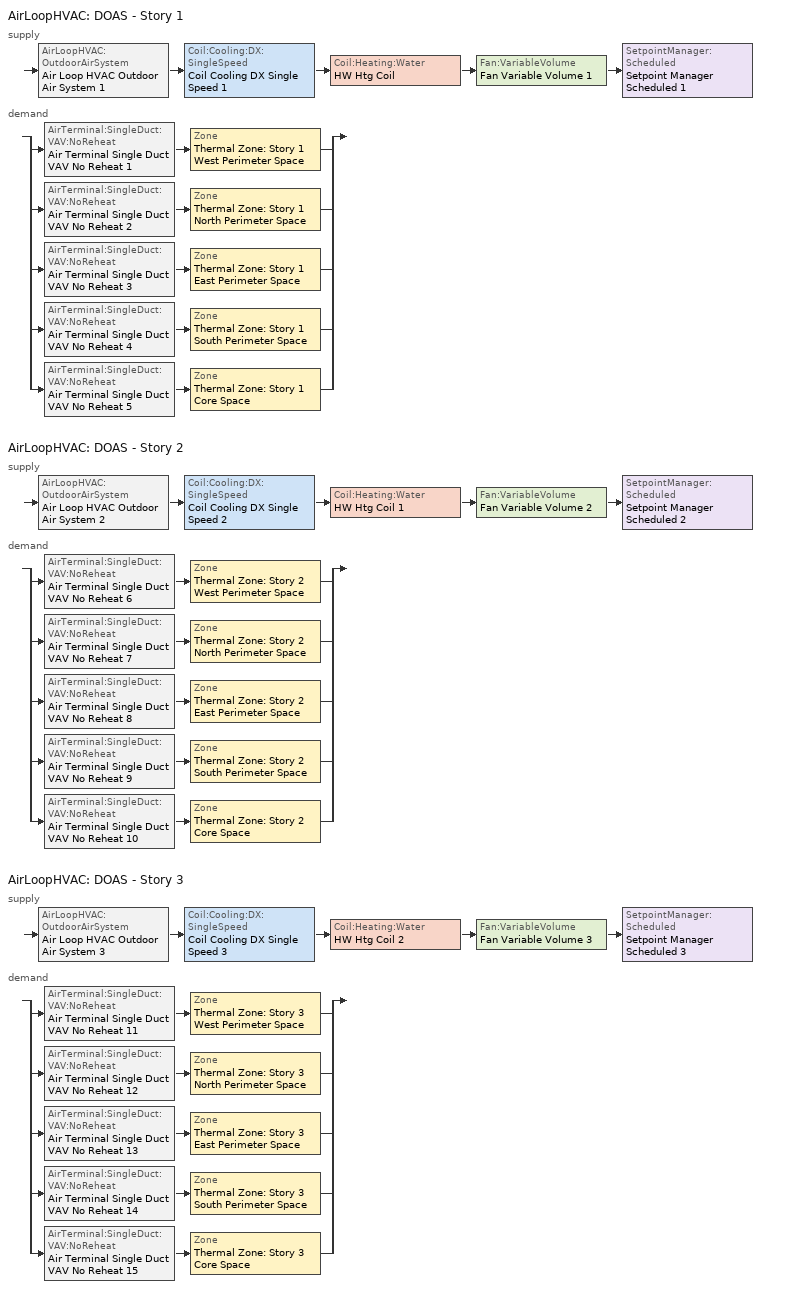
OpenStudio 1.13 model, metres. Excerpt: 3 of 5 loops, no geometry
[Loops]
AirLoopHVAC 'DOAS - Story 1'
 supply: AirLoopHVAC:OutdoorAirSystem 'Air Loop HVAC Outdoor Air System 1' > Coil:Cooling:DX:SingleSpeed 'Coil Cooling DX Single Speed 1' > Coil:Heating:Water 'HW Htg Coil' > Fan:VariableVolume 'Fan Variable Volume 1' > SetpointManager:Scheduled 'Setpoint Manager Scheduled 1'
 demand: split
  | AirTerminal:SingleDuct:VAV:NoReheat 'Air Terminal Single Duct VAV No Reheat 1' > Zone 'Thermal Zone: Story 1 West Perimeter Space'
  | AirTerminal:SingleDuct:VAV:NoReheat 'Air Terminal Single Duct VAV No Reheat 2' > Zone 'Thermal Zone: Story 1 North Perimeter Space'
  | AirTerminal:SingleDuct:VAV:NoReheat 'Air Terminal Single Duct VAV No Reheat 3' > Zone 'Thermal Zone: Story 1 East Perimeter Space'
  | AirTerminal:SingleDuct:VAV:NoReheat 'Air Terminal Single Duct VAV No Reheat 4' > Zone 'Thermal Zone: Story 1 South Perimeter Space'
  | AirTerminal:SingleDuct:VAV:NoReheat 'Air Terminal Single Duct VAV No Reheat 5' > Zone 'Thermal Zone: Story 1 Core Space'
AirLoopHVAC 'DOAS - Story 2'
 supply: AirLoopHVAC:OutdoorAirSystem 'Air Loop HVAC Outdoor Air System 2' > Coil:Cooling:DX:SingleSpeed 'Coil Cooling DX Single Speed 2' > Coil:Heating:Water 'HW Htg Coil 1' > Fan:VariableVolume 'Fan Variable Volume 2' > SetpointManager:Scheduled 'Setpoint Manager Scheduled 2'
 demand: split
  | AirTerminal:SingleDuct:VAV:NoReheat 'Air Terminal Single Duct VAV No Reheat 6' > Zone 'Thermal Zone: Story 2 West Perimeter Space'
  | AirTerminal:SingleDuct:VAV:NoReheat 'Air Terminal Single Duct VAV No Reheat 7' > Zone 'Thermal Zone: Story 2 North Perimeter Space'
  | AirTerminal:SingleDuct:VAV:NoReheat 'Air Terminal Single Duct VAV No Reheat 8' > Zone 'Thermal Zone: Story 2 East Perimeter Space'
  | AirTerminal:SingleDuct:VAV:NoReheat 'Air Terminal Single Duct VAV No Reheat 9' > Zone 'Thermal Zone: Story 2 South Perimeter Space'
  | AirTerminal:SingleDuct:VAV:NoReheat 'Air Terminal Single Duct VAV No Reheat 10' > Zone 'Thermal Zone: Story 2 Core Space'
AirLoopHVAC 'DOAS - Story 3'
 supply: AirLoopHVAC:OutdoorAirSystem 'Air Loop HVAC Outdoor Air System 3' > Coil:Cooling:DX:SingleSpeed 'Coil Cooling DX Single Speed 3' > Coil:Heating:Water 'HW Htg Coil 2' > Fan:VariableVolume 'Fan Variable Volume 3' > SetpointManager:Scheduled 'Setpoint Manager Scheduled 3'
 demand: split
  | AirTerminal:SingleDuct:VAV:NoReheat 'Air Terminal Single Duct VAV No Reheat 11' > Zone 'Thermal Zone: Story 3 West Perimeter Space'
  | AirTerminal:SingleDuct:VAV:NoReheat 'Air Terminal Single Duct VAV No Reheat 12' > Zone 'Thermal Zone: Story 3 North Perimeter Space'
  | AirTerminal:SingleDuct:VAV:NoReheat 'Air Terminal Single Duct VAV No Reheat 13' > Zone 'Thermal Zone: Story 3 East Perimeter Space'
  | AirTerminal:SingleDuct:VAV:NoReheat 'Air Terminal Single Duct VAV No Reheat 14' > Zone 'Thermal Zone: Story 3 South Perimeter Space'
  | AirTerminal:SingleDuct:VAV:NoReheat 'Air Terminal Single Duct VAV No Reheat 15' > Zone 'Thermal Zone: Story 3 Core Space'
[Sizing:Zone] Zone Cooling Design Supply Air Temperature Input Method=SupplyAirTemperature; Zone Cooling Design Supply Air Temperature {C}=14; Zone Cooling Design Supply Air Temperature Difference {deltaC}=11.11; Zone Heating Design Supply Air Temperature Input Method=SupplyAirTemperature; Zone Heating Design Supply Air Temperature {C}=40; Zone Heating Design Supply Air Temperature Difference {deltaC}=11.11; Zone Cooling Design Supply Air Humidity Ratio {kg-H2O/kg-air}=0.0085; Zone Heating Design Supply Air Humidity Ratio {kg-H2O/kg-air}=0.008; Cooling Design Air Flow Method=DesignDay; Heating Design Air Flow Method=DesignDay; Account for Dedicated Outdoor Air System=No; Dedicated Outdoor Air System Control Strategy=NeutralSupplyAir; Dedicated Outdoor Air Low Setpoint Temperature for Design {C}=autosize; Dedicated Outdoor Air High Setpoint Temperature for Design {C}=autosize
Thermal Zone: Story 2 Core Space; Thermal Zone: Story 3 South Perimeter Space; Thermal Zone: Story 2 West Perimeter Space; Thermal Zone: Story 1 North Perimeter Space; Thermal Zone: Story 3 West Perimeter Space; Thermal Zone: Story 1 East Perimeter Space; Thermal Zone: Story 3 Core Space; Thermal Zone: Story 2 North Perimeter Space; Thermal Zone: Story 3 North Perimeter Space; Thermal Zone: Story 2 South Perimeter Space; Thermal Zone: Story 2 East Perimeter Space; Thermal Zone: Story 1 Core Space; Thermal Zone: Story 1 West Perimeter Space; Thermal Zone: Story 1 South Perimeter Space; Thermal Zone: Story 3 East Perimeter Space
[Zone equipment]
Thermal Zone: Story 2 Core Space: Air Terminal Single Duct VAV No Reheat 10, Zone HVAC Terminal Unit Variable Refrigerant Flow 10
Thermal Zone: Story 3 South Perimeter Space: Air Terminal Single Duct VAV No Reheat 14, Zone HVAC Terminal Unit Variable Refrigerant Flow 14
Thermal Zone: Story 2 West Perimeter Space: Air Terminal Single Duct VAV No Reheat 6, Zone HVAC Terminal Unit Variable Refrigerant Flow 6
Thermal Zone: Story 1 North Perimeter Space: Air Terminal Single Duct VAV No Reheat 2, Zone HVAC Terminal Unit Variable Refrigerant Flow 2
Thermal Zone: Story 3 West Perimeter Space: Air Terminal Single Duct VAV No Reheat 11, Zone HVAC Terminal Unit Variable Refrigerant Flow 11
Thermal Zone: Story 1 East Perimeter Space: Air Terminal Single Duct VAV No Reheat 3, Zone HVAC Terminal Unit Variable Refrigerant Flow 3
Thermal Zone: Story 3 Core Space: Air Terminal Single Duct VAV No Reheat 15, Zone HVAC Terminal Unit Variable Refrigerant Flow 15
Thermal Zone: Story 2 North Perimeter Space: Air Terminal Single Duct VAV No Reheat 7, Zone HVAC Terminal Unit Variable Refrigerant Flow 7
Thermal Zone: Story 3 North Perimeter Space: Air Terminal Single Duct VAV No Reheat 12, Zone HVAC Terminal Unit Variable Refrigerant Flow 12
Thermal Zone: Story 2 South Perimeter Space: Air Terminal Single Duct VAV No Reheat 9, Zone HVAC Terminal Unit Variable Refrigerant Flow 9
Thermal Zone: Story 2 East Perimeter Space: Air Terminal Single Duct VAV No Reheat 8, Zone HVAC Terminal Unit Variable Refrigerant Flow 8
Thermal Zone: Story 1 Core Space: Air Terminal Single Duct VAV No Reheat 5, Zone HVAC Terminal Unit Variable Refrigerant Flow 5
Thermal Zone: Story 1 West Perimeter Space: Air Terminal Single Duct VAV No Reheat 1, Zone HVAC Terminal Unit Variable Refrigerant Flow 1
Thermal Zone: Story 1 South Perimeter Space: Air Terminal Single Duct VAV No Reheat 4, Zone HVAC Terminal Unit Variable Refrigerant Flow 4
Thermal Zone: Story 3 East Perimeter Space: Air Terminal Single Duct VAV No Reheat 13, Zone HVAC Terminal Unit Variable Refrigerant Flow 13
[AirLoopHVAC] Availability Schedule=New Office Ventilation Schedule; Design Supply Air Flow Rate {m3/s}=AutoSize
DOAS - Story 1; DOAS - Story 2; DOAS - Story 3
[Sizing:System] Type of Load to Size On=VentilationRequirement; Design Outdoor Air Flow Rate {m3/s}=Autosize; Minimum System Air Flow Ratio=0.3; Preheat Design Temperature {C}=7; Preheat Design Humidity Ratio {kg-H2O/kg-Air}=0.008; Precool Design Temperature {C}=12.8; Precool Design Humidity Ratio {kg-H2O/kg-Air}=0.008; Central Cooling Design Supply Air Temperature {C}=12.8; Central Heating Design Supply Air Temperature {C}=40; Sizing Option=NonCoincident; 100% Outdoor Air in Cooling=Yes; 100% Outdoor Air in Heating=Yes; Central Cooling Design Supply Air Humidity Ratio {kg-H2O/kg-Air}=0.0085; Central Heating Design Supply Air Humidity Ratio {kg-H2O/kg-Air}=0.008; Cooling Design Air Flow Method=DesignDay; Cooling Design Air Flow Rate {m3/s}=0; Heating Design Air Flow Method=DesignDay; Heating Design Air Flow Rate {m3/s}=0; System Outdoor Air Method=VentilationRateProcedure; Zone Maximum Outdoor Air Fraction=1; Cooling Supply Air Flow Rate Per Floor Area {m3/s-m2}=0.00996765; Cooling Fraction of Autosized Cooling Supply Air Flow Rate=1; Cooling Supply Air Flow Rate Per Unit Cooling Capacity {m3/s-W}=3.94755e-05; Heating Supply Air Flow Rate Per Floor Area {m3/s-m2}=0.00996765; Heating Fraction of Autosized Heating Supply Air Flow Rate=1; Heating Fraction of Autosized Cooling Supply Air Flow Rate=1; Heating Supply Air Flow Rate Per Unit Heating Capacity {m3/s-W}=3.15882e-05; Cooling Design Capacity Method=CoolingDesignCapacity; Cooling Design Capacity {W}=autosize; Cooling Design Capacity Per Floor Area {W/m2}=234.7; Fraction of Autosized Cooling Design Capacity=1; Heating Design Capacity Method=HeatingDesignCapacity; Heating Design Capacity {W}=autosize; Heating Design Capacity Per Floor Area {W/m2}=157; Fraction of Autosized Heating Design Capacity=1; Central Cooling Capacity Control Method=OnOff
DOAS - Story 1; DOAS - Story 2; DOAS - Story 3
[Fan:VariableVolume] Availability Schedule=Always On Discrete; Fan Efficiency=0.69; Pressure Rise {Pa}=1125; Maximum Flow Rate {m3/s}=Autosize; Fan Power Minimum Flow Rate Input Method=FixedFlowRate; Fan Power Minimum Flow Fraction=0.6; Fan Power Minimum Air Flow Rate {m3/s}=0; Motor Efficiency=0.9; Motor In Airstream Fraction=1; Fan Power Coefficient 1=0.0407599; Fan Power Coefficient 2=0.088045; Fan Power Coefficient 3=-0.0729261; Fan Power Coefficient 4=0.94374; Fan Power Coefficient 5=0
Fan Variable Volume 1; Fan Variable Volume 2; Fan Variable Volume 3
[Coil:Cooling:DX:SingleSpeed] Availability Schedule=Always On Discrete; Rated Total Cooling Capacity {W}=autosize; Rated Sensible Heat Ratio=autosize; Rated COP {W/W}=2.93083; Rated Air Flow Rate {m3/s}=autosize; Rated Evaporator Fan Power Per Volume Flow Rate {W/(m3/s)}=773.3; Condenser Type=AirCooled; Evaporative Condenser Effectiveness=0; Evaporative Condenser Air Flow Rate {m3/s}=Autosize; Evaporative Condenser Pump Rated Power Consumption {W}=Autosize; Crankcase Heater Capacity {W}=0; Maximum Outdoor Dry-Bulb Temperature for Crankcase Heater Operation {C}=0; Basin Heater Capacity {W/K}=0; Basin Heater Setpoint Temperature {C}=10
Name | Total Cooling Capacity Function of Temperature Curve | Total Cooling Capacity Function of Flow Fraction Curve | Energy Input Ratio Function of Temperature Curve | Energy Input Ratio Function of Flow Fraction Curve | Part Load Fraction Correlation Curve
Coil Cooling DX Single Speed 1 | Curve Biquadratic 1 | Curve Quadratic 1 | Curve Biquadratic 2 | Curve Quadratic 2 | Curve Quadratic 3
Coil Cooling DX Single Speed 2 | Curve Biquadratic 3 | Curve Quadratic 4 | Curve Biquadratic 4 | Curve Quadratic 5 | Curve Quadratic 6
Coil Cooling DX Single Speed 3 | Curve Biquadratic 5 | Curve Quadratic 7 | Curve Biquadratic 6 | Curve Quadratic 8 | Curve Quadratic 9
[Controller:OutdoorAir] Minimum Outdoor Air Flow Rate {m3/s}=autosize; Maximum Outdoor Air Flow Rate {m3/s}=autosize; Economizer Control Type=NoEconomizer; Economizer Control Action Type=ModulateFlow; Economizer Maximum Limit Dry-Bulb Temperature {C}=28; Economizer Maximum Limit Enthalpy {J/kg}=64000; Economizer Minimum Limit Dry-Bulb Temperature {C}=-100; Lockout Type=NoLockout; Minimum Limit Type=FixedMinimum; Minimum Fraction of Outdoor Air Schedule=Always On Discrete; Maximum Fraction of Outdoor Air Schedule=Always On Discrete; High Humidity Control=No; Heat Recovery Bypass Control Type=BypassWhenOAFlowGreaterThanMinimum
Name | Controller Mechanical Ventilation
Controller Outdoor Air 1 | Controller Mechanical Ventilation 1
Controller Outdoor Air 2 | Controller Mechanical Ventilation 2
Controller Outdoor Air 3 | Controller Mechanical Ventilation 3
[Controller:MechanicalVentilation] Availability Schedule=Always On Discrete; Demand Controlled Ventilation=Yes; System Outdoor Air Method=ZoneSum
Controller Mechanical Ventilation 1; Controller Mechanical Ventilation 2; Controller Mechanical Ventilation 3
[AirLoopHVAC:OutdoorAirSystem]
Name | Controller
Air Loop HVAC Outdoor Air System 1 | Controller Outdoor Air 1
Air Loop HVAC Outdoor Air System 2 | Controller Outdoor Air 2
Air Loop HVAC Outdoor Air System 3 | Controller Outdoor Air 3
[SetpointManager:Scheduled] Control Variable=Temperature; Schedule=DOAS Temperature Setpoint Schedule
Setpoint Manager Scheduled 1; Setpoint Manager Scheduled 2; Setpoint Manager Scheduled 3
[AirTerminal:SingleDuct:VAV:NoReheat] Availability Schedule=Always On Discrete; Maximum Air Flow Rate {m3/s}=autosize; Zone Minimum Air Flow Input Method=Constant; Constant Minimum Air Flow Fraction=0.3; Control For Outdoor Air=No
Air Terminal Single Duct VAV No Reheat 1; Air Terminal Single Duct VAV No Reheat 2; Air Terminal Single Duct VAV No Reheat 3; Air Terminal Single Duct VAV No Reheat 4; Air Terminal Single Duct VAV No Reheat 5; Air Terminal Single Duct VAV No Reheat 6; Air Terminal Single Duct VAV No Reheat 7; Air Terminal Single Duct VAV No Reheat 8; Air Terminal Single Duct VAV No Reheat 9; Air Terminal Single Duct VAV No Reheat 10; Air Terminal Single Duct VAV No Reheat 11; Air Terminal Single Duct VAV No Reheat 12; Air Terminal Single Duct VAV No Reheat 13; Air Terminal Single Duct VAV No Reheat 14; Air Terminal Single Duct VAV No Reheat 15
[AirConditioner:VariableRefrigerantFlow] Availability Schedule=Always On Discrete; Rated Total Cooling Capacity {W}=autosize; Rated Cooling COP {W/W}=4; Minimum Outdoor Temperature in Cooling Mode {C}=-5; Maximum Outdoor Temperature in Cooling Mode {C}=43; Rated Total Heating Capacity {W}=autosize; Rated Total Heating Capacity Sizing Ratio {W/W}=1; Rated Heating COP {W/W}=4; Minimum Outdoor Temperature in Heating Mode {C}=-20; Maximum Outdoor Temperature in Heating Mode {C}=30; Heating Performance Curve Outdoor Temperature Type=WetBulbTemperature; Minimum Heat Pump Part-Load Ratio=0.25; Master Thermostat Priority Control Type=LoadPriority; Heat Pump Waste Heat Recovery=Yes; Equivalent Piping Length used for Piping Correction Factor in Cooling Mode {m}=30.48; Vertical Height used for Piping Correction Factor {m}=10.668; Piping Correction Factor for Height in Cooling Mode Coefficient=-0.000386; Equivalent Piping Length used for Piping Correction Factor in Heating Mode {m}=30.48; Piping Correction Factor for Height in Heating Mode Coefficient=0; Crankcase Heater Power per Compressor {W}=15; Number of Compressors=3; Ratio of Compressor Size to Total Compressor Capacity=0.33; Maximum Outdoor Dry-bulb Temperature for Crankcase Heater {C}=7; Defrost Strategy=Resistive; Defrost Control=Timed; Defrost Time Period Fraction=0.058333; Resistive Defrost Heater Capacity {W}=1e-007; Maximum Outdoor Dry-bulb Temperature for Defrost Operation {C}=7; Water Condenser Volume Flow Rate {m3/s}=autosize; Evaporative Condenser Effectiveness=0.9; Evaporative Condenser Air Flow Rate {m3/s}=autosize; Evaporative Condenser Pump Rated Power Consumption {W}=autosize; Basin Heater Capacity {W/K}=0; Basin Heater Setpoint Temperature {C}=2; Fuel Type=Electricity; Minimum Outdoor Temperature in Heat Recovery Mode {C}=0; Maximum Outdoor Temperature in Heat Recovery Mode {C}=20; Initial Heat Recovery Cooling Capacity Fraction=0.5; Heat Recovery Cooling Capacity Time Constant {hr}=0.083; Initial Heat Recovery Cooling Energy Fraction=1; Heat Recovery Cooling Energy Time Constant {hr}=0; Initial Heat Recovery Heating Capacity Fraction=0.5; Heat Recovery Heating Capacity Time Constant {hr}=0.083; Initial Heat Recovery Heating Energy Fraction=0.5; Heat Recovery Heating Energy Time Constant {hr}=0
Name | Cooling Capacity Ratio Modifier Function of Low Temperature Curve | Cooling Capacity Ratio Boundary Curve | Cooling Capacity Ratio Modifier Function of High Temperature Curve | Cooling Energy Input Ratio Modifier Function of Low Temperature Curve | Cooling Energy Input Ratio Boundary Curve | Cooling Energy Input Ratio Modifier Function of High Temperature Curve | Cooling Energy Input Ratio Modifier Function of Low Part-Load Ratio Curve | Cooling Energy Input Ratio Modifier Function of High Part-Load Ratio Curve | Cooling Combination Ratio Correction Factor Curve | Cooling Part-Load Fraction Correlation Curve | Heating Capacity Ratio Modifier Function of Low Temperature Curve | Heating Capacity Ratio Boundary Curve | Heating Capacity Ratio Modifier Function of High Temperature Curve | Heating Energy Input Ratio Modifier Function of Low Temperature Curve | Heating Energy Input Ratio Boundary Curve | Heating Energy Input Ratio Modifier Function of High Temperature Curve | Heating Energy Input Ratio Modifier Function of Low Part-Load Ratio Curve | Heating Energy Input Ratio Modifier Function of High Part-Load Ratio Curve | Heating Combination Ratio Correction Factor Curve | Heating Part-Load Fraction Correlation Curve | Zone Name for Master Thermostat Location | Piping Correction Factor for Length in Cooling Mode Curve
VRF Heat Pump - Story 1 | Air Conditioner Variable Refrigerant Flow 1 VRFCoolCapFT | Air Conditioner Variable Refrigerant Flow 1 VRFCoolCapFTBoundary 4 | Air Conditioner Variable Refrigerant Flow 1 VRFCoolCapFTHi 4 | Air Conditioner Variable Refrigerant Flow 1 VRFCoolEIRFT | Air Conditioner Variable Refrigerant Flow 1 VRFCoolEIRFTBoundary 4 | Air Conditioner Variable Refrigerant Flow 1 VRFCoolEIRFTHi 4 | Air Conditioner Variable Refrigerant Flow 1 CoolingEIRLowPLR | Air Conditioner Variable Refrigerant Flow 1 CoolingEIRHiPLR 4 | Air Conditioner Variable Refrigerant Flow 1 CoolingCombRatio | Air Conditioner Variable Refrigerant Flow 1 VRFCPLFFPLR 8 | Air Conditioner Variable Refrigerant Flow 1 VRFHeatCapFT | Air Conditioner Variable Refrigerant Flow 1 VRFHeatCapFTBoundary 4 | Air Conditioner Variable Refrigerant Flow 1 VRFHeatCapFTHi 4 | Air Conditioner Variable Refrigerant Flow 1 VRFHeatEIRFT | Air Conditioner Variable Refrigerant Flow 1 VRFHeatEIRFTBoundary 4 | Air Conditioner Variable Refrigerant Flow 1 VRFHeatEIRFTHi 4 | Air Conditioner Variable Refrigerant Flow 1 HeatingEIRLowPLR | Air Conditioner Variable Refrigerant Flow 1 HeatingEIRHiPLR 4 | Air Conditioner Variable Refrigerant Flow 1 HeatingCombRatio | Air Conditioner Variable Refrigerant Flow 1 VRFCPLFFPLR 8 | Thermal Zone: Story 1 North Perimeter Space | Air Conditioner Variable Refrigerant Flow 1 CoolingLengthCorrectionFactor 4
VRF Heat Pump - Story 2 | Air Conditioner Variable Refrigerant Flow 1 VRFCoolCapFT 1 | Air Conditioner Variable Refrigerant Flow 1 VRFCoolCapFTBoundary 5 | Air Conditioner Variable Refrigerant Flow 1 VRFCoolCapFTHi 5 | Air Conditioner Variable Refrigerant Flow 1 VRFCoolEIRFT 1 | Air Conditioner Variable Refrigerant Flow 1 VRFCoolEIRFTBoundary 5 | Air Conditioner Variable Refrigerant Flow 1 VRFCoolEIRFTHi 5 | Air Conditioner Variable Refrigerant Flow 1 CoolingEIRLowPLR 1 | Air Conditioner Variable Refrigerant Flow 1 CoolingEIRHiPLR 5 | Air Conditioner Variable Refrigerant Flow 1 CoolingCombRatio 1 | Air Conditioner Variable Refrigerant Flow 1 VRFCPLFFPLR 9 | Air Conditioner Variable Refrigerant Flow 1 VRFHeatCapFT 1 | Air Conditioner Variable Refrigerant Flow 1 VRFHeatCapFTBoundary 5 | Air Conditioner Variable Refrigerant Flow 1 VRFHeatCapFTHi 5 | Air Conditioner Variable Refrigerant Flow 1 VRFHeatEIRFT 1 | Air Conditioner Variable Refrigerant Flow 1 VRFHeatEIRFTBoundary 5 | Air Conditioner Variable Refrigerant Flow 1 VRFHeatEIRFTHi 5 | Air Conditioner Variable Refrigerant Flow 1 HeatingEIRLowPLR 1 | Air Conditioner Variable Refrigerant Flow 1 HeatingEIRHiPLR 5 | Air Conditioner Variable Refrigerant Flow 1 HeatingCombRatio 1 | Air Conditioner Variable Refrigerant Flow 1 VRFCPLFFPLR 9 | Thermal Zone: Story 2 North Perimeter Space | Air Conditioner Variable Refrigerant Flow 1 CoolingLengthCorrectionFactor 5
VRF Heat Pump - Story 3 | Air Conditioner Variable Refrigerant Flow 1 VRFCoolCapFT 2 | Air Conditioner Variable Refrigerant Flow 1 VRFCoolCapFTBoundary 6 | Air Conditioner Variable Refrigerant Flow 1 VRFCoolCapFTHi 6 | Air Conditioner Variable Refrigerant Flow 1 VRFCoolEIRFT 2 | Air Conditioner Variable Refrigerant Flow 1 VRFCoolEIRFTBoundary 6 | Air Conditioner Variable Refrigerant Flow 1 VRFCoolEIRFTHi 6 | Air Conditioner Variable Refrigerant Flow 1 CoolingEIRLowPLR 2 | Air Conditioner Variable Refrigerant Flow 1 CoolingEIRHiPLR 6 | Air Conditioner Variable Refrigerant Flow 1 CoolingCombRatio 2 | Air Conditioner Variable Refrigerant Flow 1 VRFCPLFFPLR 10 | Air Conditioner Variable Refrigerant Flow 1 VRFHeatCapFT 2 | Air Conditioner Variable Refrigerant Flow 1 VRFHeatCapFTBoundary 6 | Air Conditioner Variable Refrigerant Flow 1 VRFHeatCapFTHi 6 | Air Conditioner Variable Refrigerant Flow 1 VRFHeatEIRFT 2 | Air Conditioner Variable Refrigerant Flow 1 VRFHeatEIRFTBoundary 6 | Air Conditioner Variable Refrigerant Flow 1 VRFHeatEIRFTHi 6 | Air Conditioner Variable Refrigerant Flow 1 HeatingEIRLowPLR 2 | Air Conditioner Variable Refrigerant Flow 1 HeatingEIRHiPLR 6 | Air Conditioner Variable Refrigerant Flow 1 HeatingCombRatio 2 | Air Conditioner Variable Refrigerant Flow 1 VRFCPLFFPLR 10 | Thermal Zone: Story 3 North Perimeter Space | Air Conditioner Variable Refrigerant Flow 1 CoolingLengthCorrectionFactor 6
[ZoneHVAC:TerminalUnit:VariableRefrigerantFlow] Terminal Unit Availability schedule=Always On Discrete; Supply Air Flow Rate During Cooling Operation {m3/s}=autosize; Supply Air Flow Rate When No Cooling is Needed {m3/s}=autosize; Supply Air Flow Rate During Heating Operation {m3/s}=autosize; Supply Air Flow Rate When No Heating is Needed {m3/s}=autosize; Outdoor Air Flow Rate During Cooling Operation {m3/s}=0; Outdoor Air Flow Rate During Heating Operation {m3/s}=0; Outdoor Air Flow Rate When No Cooling or Heating is Needed {m3/s}=0; Supply Air Fan Operating Mode Schedule=Always On Discrete; Zone Terminal Unit On Parasitic Electric Energy Use {W}=30; Zone Terminal Unit Off Parasitic Electric Energy Use {W}=20; Rated Total Heating Capacity Sizing Ratio {W/W}=1
Name | Supply Air Fan | Cooling Coil | Heating Coil
Zone HVAC Terminal Unit Variable Refrigerant Flow 1 | Zone HVAC Terminal Unit Variable Refrigerant Flow 1 Fan | Zone HVAC Terminal Unit Variable Refrigerant Flow 1 Cooling Coil | Zone HVAC Terminal Unit Variable Refrigerant Flow 1 Heating Coil
Zone HVAC Terminal Unit Variable Refrigerant Flow 2 | Zone HVAC Terminal Unit Variable Refrigerant Flow 2 Fan | Zone HVAC Terminal Unit Variable Refrigerant Flow 2 Cooling Coil | Zone HVAC Terminal Unit Variable Refrigerant Flow 2 Heating Coil
Zone HVAC Terminal Unit Variable Refrigerant Flow 3 | Zone HVAC Terminal Unit Variable Refrigerant Flow 3 Fan | Zone HVAC Terminal Unit Variable Refrigerant Flow 3 Cooling Coil | Zone HVAC Terminal Unit Variable Refrigerant Flow 3 Heating Coil
Zone HVAC Terminal Unit Variable Refrigerant Flow 4 | Zone HVAC Terminal Unit Variable Refrigerant Flow 4 Fan | Zone HVAC Terminal Unit Variable Refrigerant Flow 4 Cooling Coil | Zone HVAC Terminal Unit Variable Refrigerant Flow 4 Heating Coil
Zone HVAC Terminal Unit Variable Refrigerant Flow 5 | Zone HVAC Terminal Unit Variable Refrigerant Flow 5 Fan | Zone HVAC Terminal Unit Variable Refrigerant Flow 5 Cooling Coil | Zone HVAC Terminal Unit Variable Refrigerant Flow 5 Heating Coil
Zone HVAC Terminal Unit Variable Refrigerant Flow 6 | Zone HVAC Terminal Unit Variable Refrigerant Flow 6 Fan | Zone HVAC Terminal Unit Variable Refrigerant Flow 6 Cooling Coil | Zone HVAC Terminal Unit Variable Refrigerant Flow 6 Heating Coil
Zone HVAC Terminal Unit Variable Refrigerant Flow 7 | Zone HVAC Terminal Unit Variable Refrigerant Flow 7 Fan | Zone HVAC Terminal Unit Variable Refrigerant Flow 7 Cooling Coil | Zone HVAC Terminal Unit Variable Refrigerant Flow 7 Heating Coil
Zone HVAC Terminal Unit Variable Refrigerant Flow 8 | Zone HVAC Terminal Unit Variable Refrigerant Flow 8 Fan | Zone HVAC Terminal Unit Variable Refrigerant Flow 8 Cooling Coil | Zone HVAC Terminal Unit Variable Refrigerant Flow 8 Heating Coil
Zone HVAC Terminal Unit Variable Refrigerant Flow 9 | Zone HVAC Terminal Unit Variable Refrigerant Flow 9 Fan | Zone HVAC Terminal Unit Variable Refrigerant Flow 9 Cooling Coil | Zone HVAC Terminal Unit Variable Refrigerant Flow 9 Heating Coil
Zone HVAC Terminal Unit Variable Refrigerant Flow 10 | Zone HVAC Terminal Unit Variable Refrigerant Flow 10 Fan | Zone HVAC Terminal Unit Variable Refrigerant Flow 10 Cooling Coil | Zone HVAC Terminal Unit Variable Refrigerant Flow 10 Heating Coil
Zone HVAC Terminal Unit Variable Refrigerant Flow 11 | Zone HVAC Terminal Unit Variable Refrigerant Flow 11 Fan | Zone HVAC Terminal Unit Variable Refrigerant Flow 11 Cooling Coil | Zone HVAC Terminal Unit Variable Refrigerant Flow 11 Heating Coil
Zone HVAC Terminal Unit Variable Refrigerant Flow 12 | Zone HVAC Terminal Unit Variable Refrigerant Flow 12 Fan | Zone HVAC Terminal Unit Variable Refrigerant Flow 12 Cooling Coil | Zone HVAC Terminal Unit Variable Refrigerant Flow 12 Heating Coil
Zone HVAC Terminal Unit Variable Refrigerant Flow 13 | Zone HVAC Terminal Unit Variable Refrigerant Flow 13 Fan | Zone HVAC Terminal Unit Variable Refrigerant Flow 13 Cooling Coil | Zone HVAC Terminal Unit Variable Refrigerant Flow 13 Heating Coil
Zone HVAC Terminal Unit Variable Refrigerant Flow 14 | Zone HVAC Terminal Unit Variable Refrigerant Flow 14 Fan | Zone HVAC Terminal Unit Variable Refrigerant Flow 14 Cooling Coil | Zone HVAC Terminal Unit Variable Refrigerant Flow 14 Heating Coil
Zone HVAC Terminal Unit Variable Refrigerant Flow 15 | Zone HVAC Terminal Unit Variable Refrigerant Flow 15 Fan | Zone HVAC Terminal Unit Variable Refrigerant Flow 15 Cooling Coil | Zone HVAC Terminal Unit Variable Refrigerant Flow 15 Heating Coil
[Coil:Cooling:DX:VariableRefrigerantFlow] Availability Schedule=Always On Discrete; Rated Total Cooling Capacity {W}=autosize; Rated Sensible Heat Ratio=autosize; Rated Air Flow Rate {m3/s}=autosize
Name | Cooling Capacity Ratio Modifier Function of Temperature Curve | Cooling Capacity Modifier Curve Function of Flow Fraction
Zone HVAC Terminal Unit Variable Refrigerant Flow 1 Cooling Coil | VRFTUCoolCapFT 1 | VRFACCoolCapFFF 6
Zone HVAC Terminal Unit Variable Refrigerant Flow 2 Cooling Coil | VRFTUCoolCapFT 2 | VRFACCoolCapFFF 7
Zone HVAC Terminal Unit Variable Refrigerant Flow 3 Cooling Coil | VRFTUCoolCapFT 3 | VRFACCoolCapFFF 8
Zone HVAC Terminal Unit Variable Refrigerant Flow 4 Cooling Coil | VRFTUCoolCapFT 4 | VRFACCoolCapFFF 9
Zone HVAC Terminal Unit Variable Refrigerant Flow 5 Cooling Coil | VRFTUCoolCapFT 5 | VRFACCoolCapFFF 10
Zone HVAC Terminal Unit Variable Refrigerant Flow 6 Cooling Coil | VRFTUCoolCapFT 6 | VRFACCoolCapFFF 11
Zone HVAC Terminal Unit Variable Refrigerant Flow 7 Cooling Coil | VRFTUCoolCapFT 7 | VRFACCoolCapFFF 12
Zone HVAC Terminal Unit Variable Refrigerant Flow 8 Cooling Coil | VRFTUCoolCapFT 8 | VRFACCoolCapFFF 13
Zone HVAC Terminal Unit Variable Refrigerant Flow 9 Cooling Coil | VRFTUCoolCapFT 9 | VRFACCoolCapFFF 14
Zone HVAC Terminal Unit Variable Refrigerant Flow 10 Cooling Coil | VRFTUCoolCapFT 10 | VRFACCoolCapFFF 15
Zone HVAC Terminal Unit Variable Refrigerant Flow 11 Cooling Coil | VRFTUCoolCapFT 11 | VRFACCoolCapFFF 16
Zone HVAC Terminal Unit Variable Refrigerant Flow 12 Cooling Coil | VRFTUCoolCapFT 12 | VRFACCoolCapFFF 17
Zone HVAC Terminal Unit Variable Refrigerant Flow 13 Cooling Coil | VRFTUCoolCapFT 13 | VRFACCoolCapFFF 18
Zone HVAC Terminal Unit Variable Refrigerant Flow 14 Cooling Coil | VRFTUCoolCapFT 14 | VRFACCoolCapFFF 19
Zone HVAC Terminal Unit Variable Refrigerant Flow 15 Cooling Coil | VRFTUCoolCapFT 15 | VRFACCoolCapFFF 20
[Coil:Heating:DX:VariableRefrigerantFlow] Availability Schedule=Always On Discrete; Rated Total Heating Capacity {W}=autosize; Rated Air Flow Rate {m3/s}=autosize
Name | Heating Capacity Ratio Modifier Function of Temperature Curve | Heating Capacity Modifier Function of Flow Fraction Curve
Zone HVAC Terminal Unit Variable Refrigerant Flow 1 Heating Coil | Coil Heating DX Variable Refrigerant Flow 1 VRFTUHeatCAPFT 1 | Coil Heating DX Variable Refrigerant Flow 1 VRFACCoolCapFFF 6
Zone HVAC Terminal Unit Variable Refrigerant Flow 2 Heating Coil | Coil Heating DX Variable Refrigerant Flow 1 VRFTUHeatCAPFT 2 | Coil Heating DX Variable Refrigerant Flow 1 VRFACCoolCapFFF 7
Zone HVAC Terminal Unit Variable Refrigerant Flow 3 Heating Coil | Coil Heating DX Variable Refrigerant Flow 1 VRFTUHeatCAPFT 3 | Coil Heating DX Variable Refrigerant Flow 1 VRFACCoolCapFFF 8
Zone HVAC Terminal Unit Variable Refrigerant Flow 4 Heating Coil | Coil Heating DX Variable Refrigerant Flow 1 VRFTUHeatCAPFT 4 | Coil Heating DX Variable Refrigerant Flow 1 VRFACCoolCapFFF 9
Zone HVAC Terminal Unit Variable Refrigerant Flow 5 Heating Coil | Coil Heating DX Variable Refrigerant Flow 1 VRFTUHeatCAPFT 5 | Coil Heating DX Variable Refrigerant Flow 1 VRFACCoolCapFFF 10
Zone HVAC Terminal Unit Variable Refrigerant Flow 6 Heating Coil | Coil Heating DX Variable Refrigerant Flow 1 VRFTUHeatCAPFT 6 | Coil Heating DX Variable Refrigerant Flow 1 VRFACCoolCapFFF 11
Zone HVAC Terminal Unit Variable Refrigerant Flow 7 Heating Coil | Coil Heating DX Variable Refrigerant Flow 1 VRFTUHeatCAPFT 7 | Coil Heating DX Variable Refrigerant Flow 1 VRFACCoolCapFFF 12
Zone HVAC Terminal Unit Variable Refrigerant Flow 8 Heating Coil | Coil Heating DX Variable Refrigerant Flow 1 VRFTUHeatCAPFT 8 | Coil Heating DX Variable Refrigerant Flow 1 VRFACCoolCapFFF 13
Zone HVAC Terminal Unit Variable Refrigerant Flow 9 Heating Coil | Coil Heating DX Variable Refrigerant Flow 1 VRFTUHeatCAPFT 9 | Coil Heating DX Variable Refrigerant Flow 1 VRFACCoolCapFFF 14
Zone HVAC Terminal Unit Variable Refrigerant Flow 10 Heating Coil | Coil Heating DX Variable Refrigerant Flow 1 VRFTUHeatCAPFT 10 | Coil Heating DX Variable Refrigerant Flow 1 VRFACCoolCapFFF 15
Zone HVAC Terminal Unit Variable Refrigerant Flow 11 Heating Coil | Coil Heating DX Variable Refrigerant Flow 1 VRFTUHeatCAPFT 11 | Coil Heating DX Variable Refrigerant Flow 1 VRFACCoolCapFFF 16
Zone HVAC Terminal Unit Variable Refrigerant Flow 12 Heating Coil | Coil Heating DX Variable Refrigerant Flow 1 VRFTUHeatCAPFT 12 | Coil Heating DX Variable Refrigerant Flow 1 VRFACCoolCapFFF 17
Zone HVAC Terminal Unit Variable Refrigerant Flow 13 Heating Coil | Coil Heating DX Variable Refrigerant Flow 1 VRFTUHeatCAPFT 13 | Coil Heating DX Variable Refrigerant Flow 1 VRFACCoolCapFFF 18
Zone HVAC Terminal Unit Variable Refrigerant Flow 14 Heating Coil | Coil Heating DX Variable Refrigerant Flow 1 VRFTUHeatCAPFT 14 | Coil Heating DX Variable Refrigerant Flow 1 VRFACCoolCapFFF 19
Zone HVAC Terminal Unit Variable Refrigerant Flow 15 Heating Coil | Coil Heating DX Variable Refrigerant Flow 1 VRFTUHeatCAPFT 15 | Coil Heating DX Variable Refrigerant Flow 1 VRFACCoolCapFFF 20
[Fan:OnOff] Availability Schedule=Always On Discrete; Fan Efficiency=0.6; Pressure Rise {Pa}=300; Maximum Flow Rate {m3/s}=autosize; Motor Efficiency=0.8; Motor In Airstream Fraction=1
Name | Fan Power Ratio Function of Speed Ratio Curve | Fan Efficiency Ratio Function of Speed Ratio Curve
Zone HVAC Terminal Unit Variable Refrigerant Flow 1 Fan | Fan On Off Power Curve 24 | Fan On Off Efficiency Curve 11
Zone HVAC Terminal Unit Variable Refrigerant Flow 2 Fan | Fan On Off Power Curve 25 | Fan On Off Efficiency Curve 12
Zone HVAC Terminal Unit Variable Refrigerant Flow 3 Fan | Fan On Off Power Curve 26 | Fan On Off Efficiency Curve 13
Zone HVAC Terminal Unit Variable Refrigerant Flow 4 Fan | Fan On Off Power Curve 27 | Fan On Off Efficiency Curve 14
Zone HVAC Terminal Unit Variable Refrigerant Flow 5 Fan | Fan On Off Power Curve 28 | Fan On Off Efficiency Curve 15
Zone HVAC Terminal Unit Variable Refrigerant Flow 6 Fan | Fan On Off Power Curve 29 | Fan On Off Efficiency Curve 16
Zone HVAC Terminal Unit Variable Refrigerant Flow 7 Fan | Fan On Off Power Curve 30 | Fan On Off Efficiency Curve 17
Zone HVAC Terminal Unit Variable Refrigerant Flow 8 Fan | Fan On Off Power Curve 31 | Fan On Off Efficiency Curve 18
Zone HVAC Terminal Unit Variable Refrigerant Flow 9 Fan | Fan On Off Power Curve 32 | Fan On Off Efficiency Curve 19
Zone HVAC Terminal Unit Variable Refrigerant Flow 10 Fan | Fan On Off Power Curve 33 | Fan On Off Efficiency Curve 20
Zone HVAC Terminal Unit Variable Refrigerant Flow 11 Fan | Fan On Off Power Curve 34 | Fan On Off Efficiency Curve 21
Zone HVAC Terminal Unit Variable Refrigerant Flow 12 Fan | Fan On Off Power Curve 35 | Fan On Off Efficiency Curve 22
Zone HVAC Terminal Unit Variable Refrigerant Flow 13 Fan | Fan On Off Power Curve 36 | Fan On Off Efficiency Curve 23
Zone HVAC Terminal Unit Variable Refrigerant Flow 14 Fan | Fan On Off Power Curve 37 | Fan On Off Efficiency Curve 24
Zone HVAC Terminal Unit Variable Refrigerant Flow 15 Fan | Fan On Off Power Curve 38 | Fan On Off Efficiency Curve 25
[Coil:Heating:Water] Availability Schedule=Always On Discrete 1
HW Htg Coil; HW Htg Coil 1; HW Htg Coil 2
[Controller:WaterCoil] Action=Normal; Minimum Actuated Flow {m3/s}=0
Name | Water Coil
Controller Water Coil 1 | HW Htg Coil
Controller Water Coil 2 | HW Htg Coil 1
Controller Water Coil 3 | HW Htg Coil 2
[Schedule:Ruleset]
Name | Default Day Schedule | Summer Design Day Schedule | Winter Design Day Schedule
New Office Ventilation Schedule | New Office Ventilation Schedule Weekday | New Office Ventilation Schedule Summer Design Day | New Office Ventilation Schedule Winter Design Day
DOAS Temperature Setpoint Schedule | DOAS Temperature Setpoint Schedule All Days
[Schedule:Day]
New Office Ventilation Schedule Weekday: 7, 0, 0, 22, 0, 1, 24, 0, 0
New Office Ventilation Schedule Winter Design Day; New Office Ventilation Schedule Summer Design Day: 24, 0, 1
New Office Ventilation Schedule Saturday: 7, 0, 0, 18, 0, 1, 24, 0, 0
New Office Ventilation Schedule Sunday: 24, 0, 0
DOAS Temperature Setpoint Schedule All Days: 24, 0, 15.5556
[Schedule:Rule] Schedule Ruleset=New Office Ventilation Schedule; Date Specification Type=DateRange; Start Month=1; Start Day=1; End Month=12; End Day=31
Name | Rule Order | Day Schedule | Apply Saturday | Apply Sunday
New Office Ventilation Schedule Saturday Rule | 1 | New Office Ventilation Schedule Saturday | Yes
New Office Ventilation Schedule Sunday Rule | 0 | New Office Ventilation Schedule Sunday |  | Yes
[Schedule:Constant] Value=1
Always On Discrete 1; Always On Discrete
[Curve:Biquadratic]
Name | Coefficient1 Constant | Coefficient2 x | Coefficient3 x**2 | Coefficient4 y | Coefficient5 y**2 | Coefficient6 x*y | Minimum Value of x | Maximum Value of x | Minimum Value of y | Maximum Value of y | Minimum Curve Output | Maximum Curve Output
Curve Biquadratic 1; Curve Biquadratic 3; Curve Biquadratic 5 | 0.42415 | 0.04426 | -0.00042 | 0.00333 | -8e-005 | -0.00021 | 17 | 22 | 13 | 46
Curve Biquadratic 2; Curve Biquadratic 4; Curve Biquadratic 6 | 1.23649 | -0.02431 | 0.00057 | -0.01434 | 0.00063 | -0.00038 | 17 | 22 | 13 | 46
Air Conditioner Variable Refrigerant Flow 1 VRFCoolCapFT; Air Conditioner Variable Refrigerant Flow 1 VRFCoolCapFT 1; Air Conditioner Variable Refrigerant Flow 1 VRFCoolCapFT 2 | 0.576883 | 0.017448 | 0.000583269 | -1.76324e-06 | -7.474e-09 | -1.30413e-07 | 15 | 24 | -5 | 23
Air Conditioner Variable Refrigerant Flow 1 VRFCoolCapFTHi 4; Air Conditioner Variable Refrigerant Flow 1 VRFCoolCapFTHi 5; Air Conditioner Variable Refrigerant Flow 1 VRFCoolCapFTHi 6 | 0.686736 | 0.0207631 | 0.0005447 | -0.0016218 | -4.259e-07 | -0.0003392 | 15 | 24 | 16 | 43
Air Conditioner Variable Refrigerant Flow 1 VRFCoolEIRFT; Air Conditioner Variable Refrigerant Flow 1 VRFCoolEIRFT 1; Air Conditioner Variable Refrigerant Flow 1 VRFCoolEIRFT 2 | 0.989011 | -0.0234797 | 0.000199711 | 0.00596834 | -1.0289e-07 | -0.00015686 | 15 | 24 | -5 | 23
Air Conditioner Variable Refrigerant Flow 1 VRFCoolEIRFTHi 4; Air Conditioner Variable Refrigerant Flow 1 VRFCoolEIRFTHi 5; Air Conditioner Variable Refrigerant Flow 1 VRFCoolEIRFTHi 6 | -1.43951 | 0.161985 | -0.00349118 | 0.0269443 | 0.000134616 | -0.000671494 | 15 | 23.9 | 16.8 | 43.3
Air Conditioner Variable Refrigerant Flow 1 VRFHeatCapFT; Air Conditioner Variable Refrigerant Flow 1 VRFHeatCapFT 1; Air Conditioner Variable Refrigerant Flow 1 VRFHeatCapFT 2 | 1.01209 | -0.00124676 | -0.000127185 | 0.0267564 | -4.986e-07 | -0.000263524 | 21.1 | 27.2 | -20 | 3.33
Air Conditioner Variable Refrigerant Flow 1 VRFHeatCapFTHi 4; Air Conditioner Variable Refrigerant Flow 1 VRFHeatCapFTHi 5; Air Conditioner Variable Refrigerant Flow 1 VRFHeatCapFTHi 6 | 2.58599 | -0.0953227 | 0.000955329 | 0 | 0 | 0 | 21.1 | 27.2 | -9.44 | 15
Air Conditioner Variable Refrigerant Flow 1 VRFHeatEIRFT; Air Conditioner Variable Refrigerant Flow 1 VRFHeatEIRFT 1; Air Conditioner Variable Refrigerant Flow 1 VRFHeatEIRFT 2 | 0.722429 | 0.00345666 | 0.000650703 | -0.00264354 | 0.00124648 | -0.000100916 | 21.1 | 27.2 | -20 | 3.33
Air Conditioner Variable Refrigerant Flow 1 VRFHeatEIRFTHi 4; Air Conditioner Variable Refrigerant Flow 1 VRFHeatEIRFTHi 5; Air Conditioner Variable Refrigerant Flow 1 VRFHeatEIRFTHi 6 | 1.38857 | -0.0229771 | 0.000537274 | -0.0273937 | 0.000403043 | -5.9786e-05 | 21.1 | 27.2 | 0 | 1
Air Conditioner Variable Refrigerant Flow 1 CoolingLengthCorrectionFactor 4; Air Conditioner Variable Refrigerant Flow 1 CoolingLengthCorrectionFactor 5; Air Conditioner Variable Refrigerant Flow 1 CoolingLengthCorrectionFactor 6 | 2.03882 | -0.00242606 | 3.5512e-06 | -1.68581 | 0.668703 | -4.5706e-05 | 7.62 | 182.88 | 0.8 | 1.5
VRFTUCoolCapFT 1; VRFTUCoolCapFT 2; VRFTUCoolCapFT 3; VRFTUCoolCapFT 4; VRFTUCoolCapFT 5; VRFTUCoolCapFT 6; VRFTUCoolCapFT 7; VRFTUCoolCapFT 8; VRFTUCoolCapFT 9; VRFTUCoolCapFT 10; VRFTUCoolCapFT 11; VRFTUCoolCapFT 12; VRFTUCoolCapFT 13; VRFTUCoolCapFT 14; VRFTUCoolCapFT 15 | 0.0585884 | 0.0587397 | -0.000210275 | 0.010937 | -0.000121955 | -0.000524662 | 15 | 23.89 | 20 | 43.33 | 0.8083 | 1.2583
Coil Heating DX Variable Refrigerant Flow 1 VRFTUHeatCAPFT 1; Coil Heating DX Variable Refrigerant Flow 1 VRFTUHeatCAPFT 2; Coil Heating DX Variable Refrigerant Flow 1 VRFTUHeatCAPFT 3; Coil Heating DX Variable Refrigerant Flow 1 VRFTUHeatCAPFT 4; Coil Heating DX Variable Refrigerant Flow 1 VRFTUHeatCAPFT 5; Coil Heating DX Variable Refrigerant Flow 1 VRFTUHeatCAPFT 6; Coil Heating DX Variable Refrigerant Flow 1 VRFTUHeatCAPFT 7; Coil Heating DX Variable Refrigerant Flow 1 VRFTUHeatCAPFT 8; Coil Heating DX Variable Refrigerant Flow 1 VRFTUHeatCAPFT 9; Coil Heating DX Variable Refrigerant Flow 1 VRFTUHeatCAPFT 10; Coil Heating DX Variable Refrigerant Flow 1 VRFTUHeatCAPFT 11; Coil Heating DX Variable Refrigerant Flow 1 VRFTUHeatCAPFT 12; Coil Heating DX Variable Refrigerant Flow 1 VRFTUHeatCAPFT 13; Coil Heating DX Variable Refrigerant Flow 1 VRFTUHeatCAPFT 14; Coil Heating DX Variable Refrigerant Flow 1 VRFTUHeatCAPFT 15 | 0.375444 | 0.0668191 | -0.00194171 | 0.0442618 | -0.000400958 | -0.00148198 | 21.11 | 27.22 | -15 | 18.33 | 0.6074 | 1
[Curve:Cubic]
Name | Coefficient1 Constant | Coefficient2 x | Coefficient3 x**2 | Coefficient4 x**3 | Minimum Value of x | Maximum Value of x
Air Conditioner Variable Refrigerant Flow 1 VRFCoolCapFTBoundary 4; Air Conditioner Variable Refrigerant Flow 1 VRFCoolCapFTBoundary 5; Air Conditioner Variable Refrigerant Flow 1 VRFCoolCapFTBoundary 6 | 25.73 | -0.0315004 | -0.014166 | 0 | 11 | 30
Air Conditioner Variable Refrigerant Flow 1 VRFCoolEIRFTBoundary 4; Air Conditioner Variable Refrigerant Flow 1 VRFCoolEIRFTBoundary 5; Air Conditioner Variable Refrigerant Flow 1 VRFCoolEIRFTBoundary 6 | 25.7347 | -0.0315004 | -0.014166 | 0 | 15 | 24
Air Conditioner Variable Refrigerant Flow 1 CoolingEIRLowPLR; Air Conditioner Variable Refrigerant Flow 1 CoolingEIRLowPLR 1; Air Conditioner Variable Refrigerant Flow 1 CoolingEIRLowPLR 2 | 0.454123 | -0.172969 | 1.08287 | -0.361848 | 0.5 | 1
Air Conditioner Variable Refrigerant Flow 1 CoolingEIRHiPLR 4; Air Conditioner Variable Refrigerant Flow 1 HeatingEIRHiPLR 4; Air Conditioner Variable Refrigerant Flow 1 CoolingEIRHiPLR 5; Air Conditioner Variable Refrigerant Flow 1 HeatingEIRHiPLR 5; Air Conditioner Variable Refrigerant Flow 1 CoolingEIRHiPLR 6; Air Conditioner Variable Refrigerant Flow 1 HeatingEIRHiPLR 6 | 1 | 0 | 0 | 0 | 1 | 1.5
Air Conditioner Variable Refrigerant Flow 1 CoolingCombRatio; Air Conditioner Variable Refrigerant Flow 1 CoolingCombRatio 1; Air Conditioner Variable Refrigerant Flow 1 CoolingCombRatio 2 | 0.576593 | 0.634941 | -0.307609 | 0.0960753 | 1 | 1.5
Air Conditioner Variable Refrigerant Flow 1 VRFCPLFFPLR 8; Air Conditioner Variable Refrigerant Flow 1 VRFCPLFFPLR 9; Air Conditioner Variable Refrigerant Flow 1 VRFCPLFFPLR 10 | 0.85 | 0.15 | 0 | 0 | 1 | 1
Air Conditioner Variable Refrigerant Flow 1 VRFHeatCapFTBoundary 4; Air Conditioner Variable Refrigerant Flow 1 VRFHeatEIRFTBoundary 4; Air Conditioner Variable Refrigerant Flow 1 VRFHeatCapFTBoundary 5; Air Conditioner Variable Refrigerant Flow 1 VRFHeatEIRFTBoundary 5; Air Conditioner Variable Refrigerant Flow 1 VRFHeatCapFTBoundary 6; Air Conditioner Variable Refrigerant Flow 1 VRFHeatEIRFTBoundary 6 | 58.577 | -3.0255 | 0.0193 | 0 | 15 | 23.9
Air Conditioner Variable Refrigerant Flow 1 HeatingEIRLowPLR; Air Conditioner Variable Refrigerant Flow 1 HeatingEIRLowPLR 1; Air Conditioner Variable Refrigerant Flow 1 HeatingEIRLowPLR 2 | 0.392474 | 0.0760164 | 0.698324 | -0.168841 | 0.5 | 1
Air Conditioner Variable Refrigerant Flow 1 HeatingCombRatio; Air Conditioner Variable Refrigerant Flow 1 HeatingCombRatio 1; Air Conditioner Variable Refrigerant Flow 1 HeatingCombRatio 2 | 0.76672 | 0.26173 | -0.015911 | -0.0125388 | 1 | 1.5
Fan On Off Efficiency Curve 11; Fan On Off Efficiency Curve 12; Fan On Off Efficiency Curve 13; Fan On Off Efficiency Curve 14; Fan On Off Efficiency Curve 15; Fan On Off Efficiency Curve 16; Fan On Off Efficiency Curve 17; Fan On Off Efficiency Curve 18; Fan On Off Efficiency Curve 19; Fan On Off Efficiency Curve 20; Fan On Off Efficiency Curve 21; Fan On Off Efficiency Curve 22; Fan On Off Efficiency Curve 23; Fan On Off Efficiency Curve 24; Fan On Off Efficiency Curve 25 | 1 | 0 | 0 | 0 | 0 | 1
[Curve:Exponent] Coefficient1 Constant=1; Coefficient2 Constant=0; Coefficient3 Constant=0; Minimum Value of x=0; Maximum Value of x=1
Fan On Off Power Curve 24; Fan On Off Power Curve 25; Fan On Off Power Curve 26; Fan On Off Power Curve 27; Fan On Off Power Curve 28; Fan On Off Power Curve 29; Fan On Off Power Curve 30; Fan On Off Power Curve 31; Fan On Off Power Curve 32; Fan On Off Power Curve 33; Fan On Off Power Curve 34; Fan On Off Power Curve 35; Fan On Off Power Curve 36; Fan On Off Power Curve 37; Fan On Off Power Curve 38
[Curve:Quadratic]
Name | Coefficient1 Constant | Coefficient2 x | Coefficient3 x**2 | Minimum Value of x | Maximum Value of x
Curve Quadratic 1; Curve Quadratic 4; Curve Quadratic 7 | 0.77136 | 0.34053 | -0.11088 | 0.75918 | 1.13877
Curve Quadratic 2; Curve Quadratic 5; Curve Quadratic 8 | 1.2055 | -0.32953 | 0.12308 | 0.75918 | 1.13877
Curve Quadratic 3; Curve Quadratic 6; Curve Quadratic 9 | 0.771 | 0.229 | 0 | 0 | 1
VRFACCoolCapFFF 6; Coil Heating DX Variable Refrigerant Flow 1 VRFACCoolCapFFF 6; VRFACCoolCapFFF 7; Coil Heating DX Variable Refrigerant Flow 1 VRFACCoolCapFFF 7; VRFACCoolCapFFF 8; Coil Heating DX Variable Refrigerant Flow 1 VRFACCoolCapFFF 8; VRFACCoolCapFFF 9; Coil Heating DX Variable Refrigerant Flow 1 VRFACCoolCapFFF 9; VRFACCoolCapFFF 10; Coil Heating DX Variable Refrigerant Flow 1 VRFACCoolCapFFF 10; VRFACCoolCapFFF 11; Coil Heating DX Variable Refrigerant Flow 1 VRFACCoolCapFFF 11; VRFACCoolCapFFF 12; Coil Heating DX Variable Refrigerant Flow 1 VRFACCoolCapFFF 12; VRFACCoolCapFFF 13; Coil Heating DX Variable Refrigerant Flow 1 VRFACCoolCapFFF 13; VRFACCoolCapFFF 14; Coil Heating DX Variable Refrigerant Flow 1 VRFACCoolCapFFF 14; VRFACCoolCapFFF 15; Coil Heating DX Variable Refrigerant Flow 1 VRFACCoolCapFFF 15; VRFACCoolCapFFF 16; Coil Heating DX Variable Refrigerant Flow 1 VRFACCoolCapFFF 16; VRFACCoolCapFFF 17; Coil Heating DX Variable Refrigerant Flow 1 VRFACCoolCapFFF 17; VRFACCoolCapFFF 18; Coil Heating DX Variable Refrigerant Flow 1 VRFACCoolCapFFF 18; VRFACCoolCapFFF 19; Coil Heating DX Variable Refrigerant Flow 1 VRFACCoolCapFFF 19; VRFACCoolCapFFF 20; Coil Heating DX Variable Refrigerant Flow 1 VRFACCoolCapFFF 20 | 0.8 | 0.2 | 0 | 0.5 | 1.5
